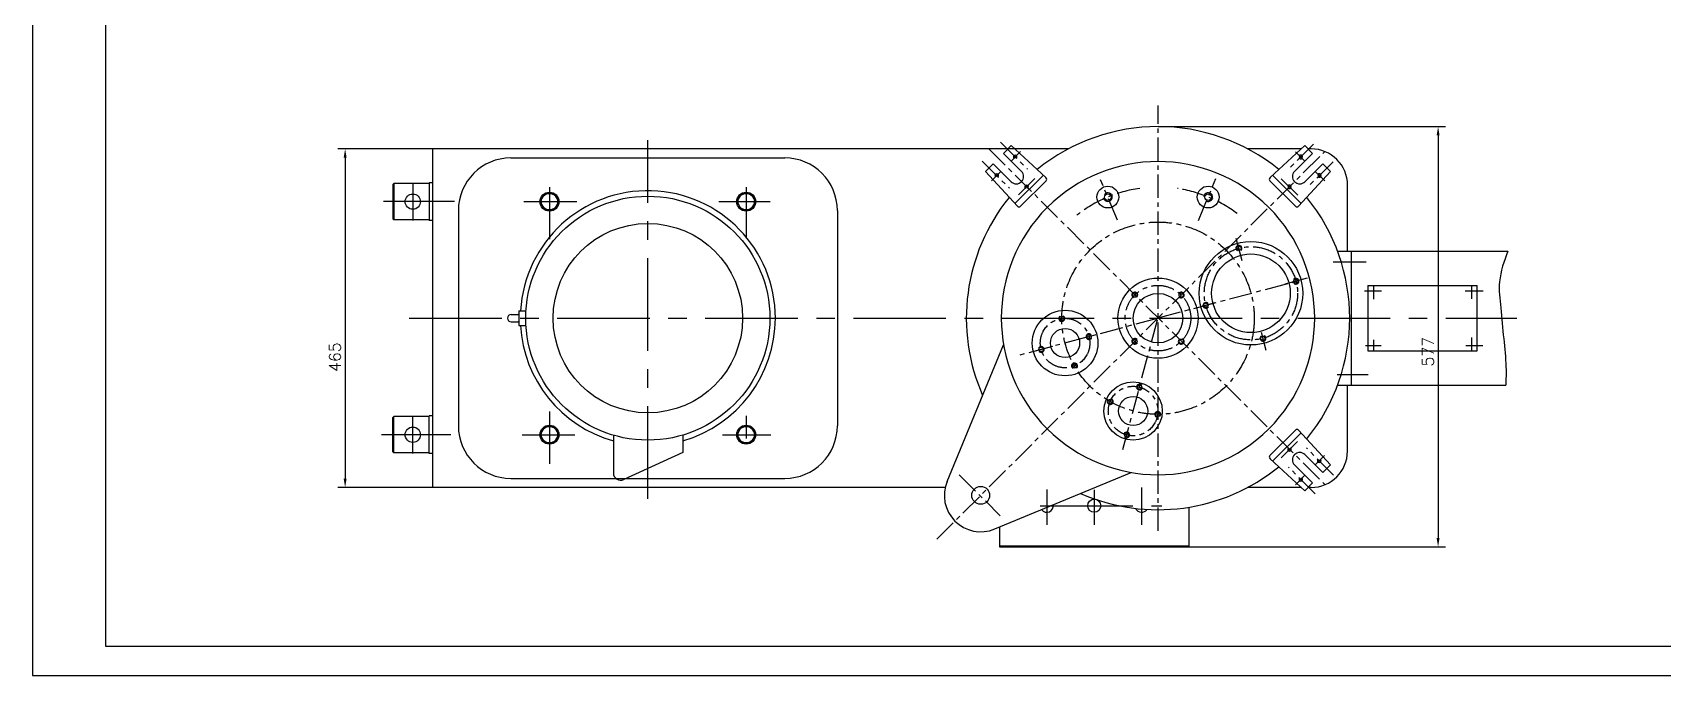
# Model space of a CAD drawing. Extents: x -2754 to 610, y -1664 to 712.
# Drawn here: x -2754 to -517, y -1664 to -782 of the extents above; entities that cross this region are included whole.
import ezdxf

# ---------------------------------------------------------------- set-up
doc = ezdxf.new("R2010")
doc.units = 0
doc.linetypes.add('CENTER', pattern=[50.8, 31.75, -6.35, 6.35, -6.35])
doc.layers.get('0').update_dxf_attribs({"linetype": 'CONTINUOUS'})
doc.layers.get('DEFPOINTS').update_dxf_attribs({"linetype": 'CONTINUOUS'})
doc.layers.add('SMPEN_THICK', color=7, linetype='CONTINUOUS')
doc.styles.get("Standard").update_dxf_attribs({"font": 'txt.shx', "height": 14})
doc.dimstyles.get("Standard").update_dxf_attribs({"dimscale": 5, "dimtxt": 4.5, "dimasz": 5.5, "dimexe": 4.25, "dimexo": 0.625, "dimgap": 2.2, "dimtad": 1, "dimdec": 4, "dimlfac": -1, "dimdsep": 46, "dimlunit": 6, "dimtxsty": 'Standard', "dimcen": 2.5, "dimclrd": 2, "dimclre": 2, "dimclrt": 2, "dimadec": 0, "dimazin": 0, "dimtfac": 1, "dimtdec": 4, "dimtmove": 0, "dimatfit": 3, "dimfxl": 1, "dimtolj": 1, "dimtzin": 0, "dimarcsym": 0})

# ---------------------------------------------------------------- blocks, each defined once
blk = doc.blocks.new('*D9')
at = {"color": 2, "lineweight": -2, "transparency": 16777216}
for p, q in [((-2205.3, -941.1), (-2335.7, -941.1)), ((-2325.7, -953.1), (-2325.7, -1394.1)), ((-2205.3, -1406.1), (-2335.7, -1406.1))]:
    blk.add_line(p, q, dxfattribs=at)
at = {"color": 2, "transparency": 16777216}
for points in [[(-2327.7, -953.1), (-2323.7, -953.1), (-2325.7, -941.1)], [(-2327.7, -1394.1), (-2323.7, -1394.1), (-2325.7, -1406.1)]]:
    blk.add_solid(points, dxfattribs=at)
at = {"layer": 'DEFPOINTS', "color": 0, "transparency": 16777216}
for p in [(-2205.3, -941.1), (-2325.7, -1406.1), (-2205.3, -1406.1)]:
    blk.add_point(p, dxfattribs=at)
at = {"color": 2, "transparency": 16777216, "insert": (-2339.6, -1227.2), "char_height": 15.8, "attachment_point": 5, "rotation": 90}
blk.add_mtext('\\A1;465', dxfattribs=at)
blk = doc.blocks.new('*D10')
at = {"color": 2, "lineweight": -2, "transparency": 16777216}
for p, q in [((-1210.3, -910.6), (-816, -910.6)), ((-826, -922.6), (-826, -1475.6)), ((-1167.8, -1487.6), (-816, -1487.6))]:
    blk.add_line(p, q, dxfattribs=at)
at = {"color": 2, "transparency": 16777216}
for points in [[(-828, -922.6), (-824, -922.6), (-826, -910.6)], [(-828, -1475.6), (-824, -1475.6), (-826, -1487.6)]]:
    blk.add_solid(points, dxfattribs=at)
at = {"layer": 'DEFPOINTS', "color": 0, "transparency": 16777216}
for p in [(-1210.3, -910.6), (-1167.8, -1487.6), (-826, -1487.6)]:
    blk.add_point(p, dxfattribs=at)
at = {"color": 2, "transparency": 16777216, "insert": (-839.9, -1219.7), "char_height": 15.8, "attachment_point": 5, "rotation": 90}
blk.add_mtext('\\A1;577', dxfattribs=at)

msp = doc.modelspace()

# ---------------------------------------------------------------- linework, layer by layer
at = {"color": 6}
for p, q in [((-2754.49064, 711.83857), (-2754.49064, -1664.16143)), ((-2754.49064, -1664.16143), (609.50936, -1664.16143))]:
    msp.add_line(p, q, dxfattribs=at)
at = {"color": 4}
for p, q in [((-2654.49064, 671.83857), (-2654.49064, -1624.16143)), ((-1422.44757, -947.36475), (-1411.84097, -936.75815)), ((-1364.02846, -980.69023), (-1411.84097, -936.75815)), ((-1056.60262, -980.69023), (-1008.79011, -936.75815)), ((-1008.79011, -936.75815), (-998.1835, -947.36475)), ((-1447.19631, -972.11349), (-1436.58971, -961.50689)), ((-1436.58971, -961.50689), (-1411.84097, -986.25563)), ((-1422.44757, -947.36475), (-1397.69884, -972.11349)), ((-998.1835, -947.36475), (-1022.93224, -972.11349)), ((-984.04137, -961.50689), (-1008.79011, -986.25563)), ((-984.04137, -961.50689), (-973.43477, -972.11349)), ((-1403.26423, -1019.926), (-1447.19631, -972.11349)), ((-1406.56437, -1016.33437), (-1367.6201, -977.39009)), ((-1053.01098, -977.39009), (-1014.0667, -1016.33437)), ((-1017.36685, -1019.926), (-973.43477, -972.11349)), ((-2260.31554, -990.13892), (-2258.81554, -988.63892)), ((-2260.31554, -990.13892), (-2260.31554, -1037.13892)), ((-2210.31554, -988.63892), (-2258.81554, -988.63892)), ((-2258.81554, -988.63892), (-2258.81554, -1038.63892)), ((-2205.31554, -987.63892), (-2210.31554, -987.63892)), ((-2210.31554, -987.63892), (-2210.31554, -1039.63892)), ((-1398.93384, -1020.01754), (-1363.93692, -985.02062)), ((-1397.69884, -986.25563), (-1397.69884, -986.25563)), ((-1056.69416, -985.02062), (-1021.69724, -1020.01754)), ((-2260.31554, -1037.13892), (-2258.81554, -1038.63892)), ((-2210.31554, -1038.63892), (-2258.81554, -1038.63892)), ((-2205.31554, -1039.63892), (-2210.31554, -1039.63892)), ((-963.93169, -1081.63892), (-730.23767, -1081.63892)), ((-945.20476, -1081.63892), (-945.20476, -1265.63892)), ((-922.20476, -1128.63892), (-922.20476, -1218.63892)), ((-922.20476, -1128.63892), (-772.20476, -1128.63892)), ((-772.20476, -1218.63892), (-772.20476, -1128.63892)), ((-1499.75425, -1397.74948), (-1422.1501, -1210.39649)), ((-922.20476, -1218.63892), (-772.20476, -1218.63892)), ((-963.93169, -1265.63892), (-733.22278, -1265.63892)), ((-2260.31554, -1310.13892), (-2258.81554, -1308.63892)), ((-2260.31554, -1357.13892), (-2260.31554, -1310.13892)), ((-2210.31554, -1308.63892), (-2258.81554, -1308.63892)), ((-2258.81554, -1358.63892), (-2258.81554, -1308.63892)), ((-2205.31554, -1307.63892), (-2210.31554, -1307.63892)), ((-2210.31554, -1359.63892), (-2210.31554, -1307.63892)), ((-1021.69724, -1327.2603), (-1056.69416, -1362.25722)), ((-1014.0667, -1330.94348), (-1053.01098, -1369.88776)), ((-1017.36685, -1327.35184), (-973.43477, -1375.16436)), ((-2260.31554, -1357.13892), (-2258.81554, -1358.63892)), ((-2210.31554, -1358.63892), (-2258.81554, -1358.63892)), ((-2205.31554, -1359.63892), (-2210.31554, -1359.63892)), ((-984.04137, -1385.77096), (-1008.79011, -1361.02222)), ((-1434.4261, -1463.07763), (-1247.07311, -1385.47348)), ((-1056.60262, -1366.58761), (-1008.79011, -1410.51969)), ((-998.1835, -1399.91309), (-1022.93224, -1375.16436)), ((-973.43477, -1375.16436), (-984.04137, -1385.77096)), ((-998.1835, -1399.91309), (-1008.79011, -1410.51969)), ((-2654.49064, -1624.16143), (569.50936, -1624.16143))]:
    msp.add_line(p, q, dxfattribs=at)
at = {"linetype": 'CENTER'}
for p, q in [((-1210.31554, -1465.43368), (-1210.31554, -881.6017)), ((-1426.3703, -932.12831), (-1389.48558, -969.01304)), ((-996.96103, -934.82856), (-1031.82229, -969.68983)), ((-1513.84138, -1477.16476), (-981.44312, -944.76651)), ((-1451.48776, -957.92255), (-1414.26464, -995.14567)), ((-1442.35134, -941.13892), (-981.16439, -1402.32586)), ((-1411.84097, -957.97135), (-1398.77938, -944.90976)), ((-969.98566, -958.76489), (-1005.68966, -994.46889)), ((-1401.73947, -1004.4384), (-1379.05186, -981.75079)), ((-1266.10508, -1038.95106), (-1289.00742, -983.65992)), ((-1154.84444, -1039.71984), (-1130.80138, -981.67476)), ((-1041.11501, -982.21499), (-1018.4274, -1004.9026)), ((-1094.72289, -1095.02772), (-1103.55557, -1062.06372)), ((-1005.6115, -1118.78864), (-1037.52839, -1127.34075)), ((-1210.31554, -1173.17472), (-1018.04571, -1122.35618)), ((-1132.50803, -1152.79046), (-1154.79487, -1158.76221)), ((-1209.85134, -1173.63892), (-1400.93291, -1224.65334)), ((-1258.58225, -1353.77275), (-1210.31554, -1173.63892)), ((-1210.31554, -1173.63892), (-1210.28517, -1173.5656)), ((-1296.6766, -1196.7793), (-1316.66081, -1202.13405)), ((-1061.78672, -1217.94719), (-1068.36448, -1193.39865)), ((-1355.04964, -1212.42031), (-1378.76154, -1218.77389)), ((-1018.89161, -1342.83945), (-1041.57922, -1365.52706)), ((-969.40442, -1389.0942), (-1006.36644, -1352.13217)), ((-994.52187, -1414.88844), (-1031.1455, -1378.2648)), ((-1483.13329, -1388.72485), (-1426.66597, -1445.19217))]:
    msp.add_line(p, q, dxfattribs=at)
for p, q in [((-1021.71531, -945.04615), (-1008.79011, -957.97135)), ((-1438.90831, -985.03869), (-1425.98311, -972.11349)), ((-994.64797, -972.11349), (-981.58638, -985.17508)), ((-1022.93224, -986.25563), (-1022.93224, -986.25563)), ((-914.70476, -1128.63892), (-914.70476, -1147.43046)), ((-779.70476, -1146.91142), (-779.70476, -1128.63892)), ((-914.70476, -1203.48703), (-914.70476, -1218.63892)), ((-779.70476, -1218.63892), (-779.70476, -1200.37277)), ((-1022.93224, -1361.02222), (-1022.93224, -1361.02222)), ((-981.72277, -1362.23915), (-994.64797, -1375.16436)), ((-1362.81554, -1408.8059), (-1362.81554, -1457.26798)), ((-1297.81554, -1409.31863), (-1297.81554, -1457.26798)), ((-1232.81554, -1406.13892), (-1232.81554, -1457.26798)), ((-1008.79011, -1389.30649), (-1021.8517, -1402.36808))]:
    msp.add_line(p, q)
at = {"color": 4}
for centre, radius in [((-1406.18412, -952.3145), 1.5), ((-1014.44696, -952.3145), 1.5), ((-1431.63996, -977.77034), 1.5), ((-988.99112, -977.77034), 1.5), ((-1390.62777, -993.32669), 1.5), ((-1279.19856, -1007.34061), 15), ((-1279.19856, -1007.34061), 4.5), ((-1141.43252, -1007.34061), 15), ((-1141.43252, -1007.34061), 4.5), ((-1030.00331, -993.32669), 1.5), ((-1082.81333, -1139.47481), 71), ((-1082.81333, -1139.47481), 54), ((-1099.37775, -1077.65556), 3), ((-1210.31554, -1173.63892), 55), ((-1242.13534, -1141.81912), 3), ((-1210.31554, -1173.63892), 34), ((-1178.49573, -1141.81912), 3), ((-1020.99408, -1122.91039), 3), ((-1337.81775, -1207.80304), 45), ((-1144.63258, -1156.03923), 3), ((-1342.31473, -1174.10174), 3), ((-1337.81775, -1207.80304), 20), ((-1304.97627, -1199.00319), 3), ((-1242.13534, -1205.45873), 3), ((-1178.49573, -1205.45873), 3), ((-1066.24891, -1201.29406), 3), ((-1370.65923, -1216.60288), 3), ((-1324.8616, -1239.2377), 3), ((-1244.47965, -1301.14113), 40), ((-1235.67981, -1268.29965), 3), ((-1275.91432, -1288.18498), 3), ((-1244.47965, -1301.14113), 20), ((-1210.77836, -1305.63811), 3), ((-1253.2795, -1333.98261), 3), ((-1030.00331, -1353.95115), 1.5), ((-988.99112, -1369.5075), 1.5), ((-1453.56027, -1416.88366), 12.25), ((-1014.44696, -1394.96334), 1.5)]:
    msp.add_circle(centre, radius, dxfattribs=at)
for centre in [(-2232.81554, -1013.63892), (-2232.81554, -1333.63892)]:
    msp.add_circle(centre, 10.5)
at = {"linetype": 'CENTER'}
for centre, radius in [((-1210.31554, -1173.63892), 132), ((-1082.81333, -1139.47481), 64), ((-1210.31554, -1173.63892), 45), ((-1337.81775, -1207.80304), 34), ((-1244.47965, -1301.14113), 34)]:
    msp.add_circle(centre, radius, dxfattribs=at)
at = {"color": 4}
for centre, radius, start, end in [((-1210.31554, -1173.63892), 263, 50.90272828, 129.09727172), ((-1210.31554, -1173.63892), 215, 45, 135), ((-1404.7699, -979.18456), 10, 315, 45), ((-1366.05824, -982.8993), 3, 315, 47.4219419), ((-1054.57284, -982.8993), 3, 132.5780581, 225), ((-1015.86117, -979.18456), 10, 135, 225), ((-1404.7699, -979.18456), 10, 225, 315), ((-1015.86117, -979.18456), 10, 225, 315), ((-1210.31554, -1173.63892), 263, 140.99947582, 203.81776806), ((-1210.31554, -1173.63892), 215, 135, 315), ((-1401.05516, -1017.89622), 3, 222.5780581, 315), ((-1210.31554, -1173.63892), 215, 315, 45), ((-1019.57592, -1017.89622), 3, 225, 317.4219419), ((-1210.31554, -1173.63892), 263, 320.90272828, 39.09727172), ((-1019.57592, -1329.38162), 3, 42.5780581, 135), ((-1054.57284, -1364.37855), 3, 135, 227.4219419), ((-1015.86117, -1368.09329), 10, 135, 225), ((-1015.86117, -1368.09329), 10, 45, 135), ((-1210.31554, -1173.63892), 263, 246.18223194, 309.09727172), ((-1453.56027, -1416.88366), 50, 157.5, 292.5)]:
    msp.add_arc(centre, radius, start, end, dxfattribs=at)
for centre, radius, start, end in [((-1406.18412, -952.3145), 2.5, 303.83755128, 237.77735285), ((-1014.44696, -952.3145), 2.5, 212.43368205, 152.00139043), ((-1431.63996, -977.77034), 2.5, 302.43368205, 242.00139043), ((-988.99112, -977.77034), 2.5, 213.83755128, 147.77735285), ((-1390.62777, -993.32669), 2.5, 302.43368205, 242.00139043), ((-1279.19856, -1007.34061), 6, 193.40962919, 142.05424833), ((-1141.43252, -1007.34061), 6, 241.86185375, 177.21754914), ((-1030.00331, -993.32669), 2.5, 212.43368205, 152.00139043), ((-1099.37775, -1077.65556), 4, 310.81205821, 242.91523916), ((-1242.13534, -1141.81912), 4, 310.81205821, 242.91523916), ((-1178.49573, -1141.81912), 4, 220.81205821, 152.91523916), ((-1020.99408, -1122.91039), 4, 220.81205821, 152.91523916), ((-1144.63258, -1156.03923), 4, 40.81205821, 332.91523916), ((-1342.31473, -1174.10174), 4, 130.81205821, 62.91523916), ((-1304.97627, -1199.00319), 4, 40.81205821, 332.91523916), ((-1242.13534, -1205.45873), 4, 40.81205821, 332.91523916), ((-1178.49573, -1205.45873), 4, 130.81205821, 62.91523916), ((-1066.24891, -1201.29406), 4, 130.81205821, 62.91523916), ((-1370.65923, -1216.60288), 4, 220.81205821, 152.91523916), ((-1324.8616, -1239.2377), 4, 310.81205821, 242.91523916), ((-1235.67981, -1268.29965), 4, 40.81205821, 332.91523916), ((-1275.91432, -1288.18498), 4, 130.81205821, 62.91523916), ((-1210.77836, -1305.63811), 4, 310.81205821, 242.91523916), ((-1253.2795, -1333.98261), 4, 220.81205821, 152.91523916), ((-1030.00331, -1353.95115), 2.5, 122.43368205, 62.00139043), ((-988.99112, -1369.5075), 2.5, 122.43368205, 62.00139043), ((-1014.44696, -1394.96334), 2.5, 123.83755128, 57.77735285)]:
    msp.add_arc(centre, radius, start, end)
at = {"linetype": 'CENTER'}
for start, end in [(98.02400662, 128.15912622), (52.93025409, 81.50602928)]:
    msp.add_arc((-1210.31554, -1173.63892), 180, start, end, dxfattribs=at)
msp.add_open_spline([(-730.23767, -1081.63892), (-735.41859, -1095.4428), (-744.45984, -1120.67596), (-739.69305, -1161.80832), (-736.26225, -1200.65478), (-732.26764, -1236.08644), (-732.86257, -1257.38144), (-733.22278, -1265.63892)], degree=3, knots=[2.8587618891, 2.8587618891, 2.8587618891, 2.8587618891, 46.3465373378, 82.1943611419, 124.9582973782, 164.0110854532, 188.7947152251, 188.7947152251, 188.7947152251, 188.7947152251])
at = {"layer": 'DEFPOINTS', "color": 0, "linetype": 'ByBlock'}
for p in [(-1766.09317, -1022.80123), (-1910.31554, -1173.63892), (-1346.31472, -1174.09638), (-1338.31473, -1174.1071), (-1453.57042, -1404.63366), (-1453.55012, -1429.13365)]:
    msp.add_point(p, dxfattribs=at)
at = {"layer": 'SMPEN_THICK', "linetype": 'CENTER', "ltscale": 4}
for p, q in [((-1910.31554, -1421.56417), (-1910.31554, -929.25507)), ((-2232.81554, -987.63892), (-2232.81554, -1039.63892)), ((-2045.31554, -993.63892), (-2045.31554, -1065.11039)), ((-1775.31554, -993.63892), (-1775.31554, -1063.59955)), ((-2175.58944, -1013.63892), (-2273.22368, -1013.63892)), ((-2080.26845, -1013.63892), (-2007.64166, -1013.63892)), ((-1813.00288, -1013.63892), (-1742.33108, -1013.63892)), ((-969.76731, -1096.13892), (-924.56614, -1096.13892)), ((-927.16391, -1136.13892), (-903.784, -1136.13892)), ((-788.96265, -1136.13892), (-764.02408, -1136.13892)), ((-2237.84134, -1173.63892), (-717.7838, -1173.63892)), ((-925.60526, -1211.13892), (-904.30355, -1211.13892)), ((-787.92354, -1211.13892), (-764.54363, -1211.13892)), ((-964.57178, -1251.13892), (-921.96837, -1251.13892)), ((-2232.81554, -1359.63892), (-2232.81554, -1307.63892)), ((-2045.31554, -1301.66134), (-2045.31554, -1373.63892)), ((-1775.31554, -1307.91579), (-1775.31554, -1338.63892)), ((-2180.6209, -1333.63892), (-2275.72511, -1333.63892)), ((-2082.70203, -1333.63892), (-2010.36887, -1333.63892)), ((-1807.84208, -1333.63892), (-1741.36137, -1333.63892)), ((-1371.81554, -1431.13892), (-1205.13352, -1431.13892))]:
    msp.add_line(p, q, dxfattribs=at)
at = {"layer": 'SMPEN_THICK', "color": 4}
for p, q in [((-2205.31554, -1406.13892), (-2205.31554, -941.13892)), ((-1333.24946, -941.13892), (-2205.31554, -941.13892)), ((-2098.31554, -953.63892), (-1722.31554, -953.63892)), ((-1013.55782, -941.13892), (-1087.38161, -941.13892)), ((-1000.31554, -941.13892), (-1004.40933, -941.13892)), ((-950.31554, -1081.63892), (-950.31554, -987.92066)), ((-2170.31554, -1025.63892), (-2170.31554, -1321.63892)), ((-1650.31554, -1025.63892), (-1650.31554, -1321.63892)), ((-2102.81554, -1173.63892), (-2102.81554, -1173.63892)), ((-2097.81554, -1168.63892), (-2088.25876, -1168.63892)), ((-2097.81554, -1178.63892), (-2088.25876, -1178.63892)), ((-2087.25876, -1163.63892), (-2087.25876, -1167.63892)), ((-2087.25876, -1163.63892), (-2077.51677, -1163.63892)), ((-2087.25876, -1167.63892), (-2087.25876, -1183.63892)), ((-2087.25876, -1183.63892), (-2077.51677, -1183.63892)), ((-950.31554, -1356.13892), (-950.31554, -1265.63892)), ((-1957.56718, -1334.33594), (-1957.56718, -1386.24189)), ((-1862.09167, -1334.04687), (-1862.09167, -1358.17574)), ((-1862.09167, -1358.17574), (-1943.41079, -1395.33719)), ((-1502.39213, -1406.13892), (-2205.31554, -1406.13892)), ((-2098.31554, -1393.63892), (-1722.31554, -1393.63892)), ((-1013.55782, -1406.13892), (-1087.38161, -1406.13892)), ((-1000.31554, -1406.13892), (-1004.40933, -1406.13892)), ((-1167.81554, -1433.18227), (-1167.81554, -1487.63892)), ((-1427.81554, -1460.33945), (-1427.81554, -1487.63892)), ((-1427.81554, -1486.13892), (-1167.81554, -1486.13892)), ((-1427.81554, -1487.63892), (-1167.81554, -1487.63892))]:
    msp.add_line(p, q, dxfattribs=at)
for points in [[(-2051.81554, -1002.38059), (-2058.31554, -1013.63892), (-2051.81554, -1024.89725), (-2038.81554, -1024.89725), (-2032.31554, -1013.63892), (-2038.81554, -1002.38059)], [(-1781.81554, -1002.38059), (-1788.31554, -1013.63892), (-1781.81554, -1024.89725), (-1768.81554, -1024.89725), (-1762.31554, -1013.63892), (-1768.81554, -1002.38059)], [(-2051.81554, -1322.38059), (-2058.31554, -1333.63892), (-2051.81554, -1344.89725), (-2038.81554, -1344.89725), (-2032.31554, -1333.63892), (-2038.81554, -1322.38059)], [(-1781.81554, -1322.38059), (-1788.31554, -1333.63892), (-1781.81554, -1344.89725), (-1768.81554, -1344.89725), (-1762.31554, -1333.63892), (-1768.81554, -1322.38059)]]:
    msp.add_lwpolyline(points, close=True, dxfattribs=at)
for centre, radius in [((-1910.31554, -1173.63892), 167.5), ((-2045.31554, -1013.63892), 13), ((-2045.31554, -1013.63892), 11.25833), ((-1775.31554, -1013.63892), 13), ((-1775.31554, -1013.63892), 11.25833), ((-1910.31554, -1173.63892), 130), ((-2045.31554, -1333.63892), 13), ((-2045.31554, -1333.63892), 11.25833), ((-1775.31554, -1333.63892), 13), ((-1775.31554, -1333.63892), 11.25833), ((-1297.81554, -1431.13892), 9)]:
    msp.add_circle(centre, radius, dxfattribs=at)
for centre, radius, start, end in [((-2098.31554, -1025.63892), 72, 90, 180), ((-1722.31554, -1025.63892), 72, 0, 90), ((-1000.21376, -991.10939), 50, 359.96804756, 89.96804756), ((-1910.31554, -1173.63892), 175, 0, 176.72417104), ((-2097.81554, -1173.63892), 5, 90, 180), ((-2097.81554, -1173.63892), 5, 180, 270), ((-2088.25876, -1167.63892), 1, 270, 0), ((-2088.25876, -1179.63892), 1, 0, 90), ((-1910.31554, -1173.63892), 175, 183.27582896, 254.33517401), ((-1910.31554, -1173.63892), 175, 285.99568633, 0), ((-2098.31554, -1321.63892), 72, 180, 270), ((-1722.31554, -1321.63892), 72, 270, 0), ((-1000.31554, -1356.13892), 50, 270, 0), ((-1947.56718, -1386.24189), 10, 180, 294.55958811), ((-1362.81554, -1431.13892), 9, 216.01529629, 8.98470371), ((-1232.81554, -1431.13892), 9, 204.28605887, 325.72645316)]:
    msp.add_arc(centre, radius, start, end, dxfattribs=at)

# ---------------------------------------------------------------- dimensions: what is measured, and where the dimension line sits
for base, p1, p2, picture, middle in [((-826.03792, -1487.63892), (-1210.31554, -910.63892), (-1167.81554, -1487.63892), '*D10', (-826.03792, -1219.66132)), ((-2325.72538, -1406.13892), (-2205.31554, -941.13892), (-2205.31554, -1406.13892), '*D9', (-2325.72538, -1227.19295))]:
    dim = msp.add_linear_dim(base=base, p1=p1, p2=p2, angle=90, dimstyle='Standard', override={"dimscale": 4, "dimtxt": 3.5, "dimasz": 3, "dimexe": 2.5, "dimexo": 0, "dimgap": 1.5, "dimlfac": 1, "dimlunit": 2, "dimcen": 0.09, "dimtp": 0.2, "dimtfac": 0.66667, "dimatfit": 2, "dimtvp": 5, "dimtzin": 8})
    dim.commit()
    dim.dimension.update_dxf_attribs({"geometry": picture, "text_midpoint": middle, "dimtype": 160})

doc.saveas('drawing.dxf')
